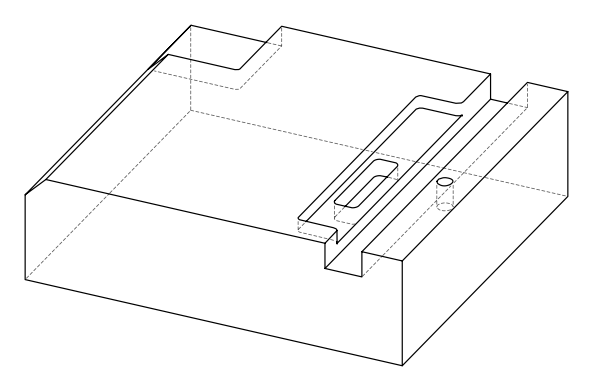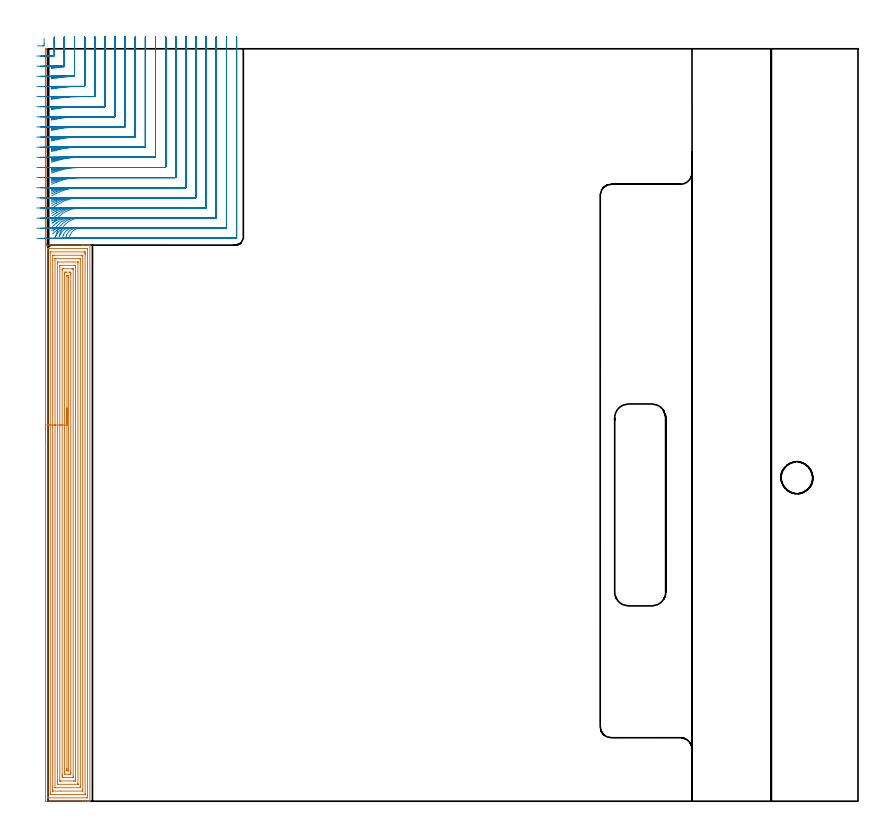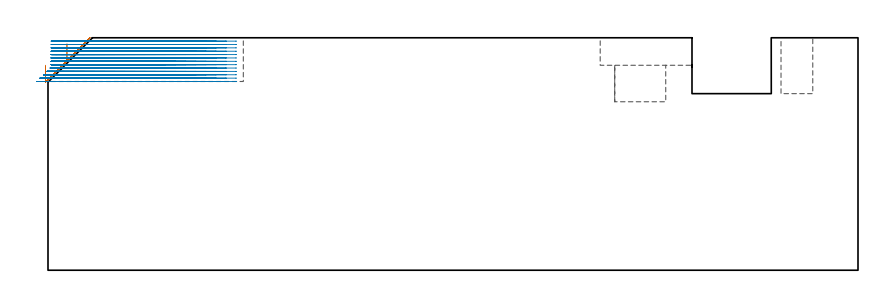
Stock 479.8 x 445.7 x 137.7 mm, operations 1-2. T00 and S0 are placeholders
(PLAN: 6 operations, 5 tool changes, 168.1 min)
(1 AREA_MILL | FG_CHAMFER_SURFACE | UGT0205_001 | 27.57 min | 137723 mm3)
(2 MILL_CORNER_NOTCH_RECTANGULAR | CORNER_NOTCH_RECTANGULAR | NXT0201_009 | Follow Part, ap 2, ae 75% | 66.46 min | 324618 mm3)
(3 MILL_OPEN_POCKET | POCKET_OPEN | NXT0201_011 | Follow Part, ap 3, ae 75% | 65.44 min | 636038 mm3)
(4 MILL_RECTANGULAR_POCKET | POCKET_RECTANGULAR_STRAIGHT | NXT0201_012 | Follow Part, ap 4, ae 75% | 3.48 min | 76758 mm3)
(5 MILL_RECTANGULAR_SLOT | SLOT_RECTANGULAR | UGT0201_009 | Follow Part, ap 11.25, ae 75% | 4.76 min | 351409 mm3)
(6 MILL_BLIND_HOLE_FROM_SOLID_MATERIAL | STEP1POCKET | NXT0201_012 | Spiral | 0.43 min | 4653 mm3)
(TOOL UGT0205_001 | Chamfer Mill 20 x 3 x 45 deg. | D20 FL50 Z2)
(TOOL NXT0201_009 | ENDMILL 8mm [2P460-0800-NA 1630] | D8 FL26 Z6)
(TOOL NXT0201_011 | ENDMILL 12mm [2P460-1200-NA 1630] | D12 FL38 Z6)
(TOOL NXT0201_012 | ENDMILL 16mm [2P460-1600-NA 1630] | D16 FL38 Z6)
(TOOL UGT0201_009 | End Mill 45 mm | D45 FL63 Z6)
(OP 1 AREA_MILL)
G17 G21 G94 G90
T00 M6
G54
G17 G0 G90 X-1.5 Y212.85 S1061 M3
G43 Z147.7 H0
Z121.4
G94 G1 Y212.888 Z120.528 F250.
Y213.002 Z119.664
Y213.191 Z118.812
Y213.453 Z117.98
Y213.787 Z117.174
Y214.19 Z116.4
Y214.658 Z115.664
Y215.19 Z114.972
Y215.779 Z114.329
Y216.422 Z113.74
Y217.114 Z113.208
Y217.85 Z112.74
Y218.624 Z112.337
Y219.43 Z112.003
Y220.262 Z111.741
Y221.113 Z111.552
Y221.978 Z111.438
Y222.85 Z111.4
Y445.247
X-1.498 Y445.517 Z111.402
X-1.495 Y445.65 Z111.404
X-1.492 Y445.697 Z111.406
X-1.186 Y445.694 Z111.706
X-1.103 Y445.69 Z111.789
X-1.1 Y445.517 Z111.8
Y330.159
X-1.099 Y330.094 Z111.794
Y329.998 Z111.796
X-1.098 Y329.986
X-1.097 Y329.891 Z111.795
X-1.098 Y329.82 Z111.796
X-1.097 Y329.798
X-1.096 Y329.796
X-1.099 Y329.712 Z111.799
X-1.1 Y329.4 Z111.8
X-0.869 Z112.027
X20.01 Z132.906
X20.592 Z133.487
X21.217 Z134.114
X21.487 Z134.384
X23.275 Z136.17
X23.815 Z136.714
X24.42 Z137.319
X24.747 Y329.393 Z137.639
X24.797 Y329.39 Z137.688
X24.8 Y329.265 Z137.7
Y0.183
X24.797 Y0.01 Z137.688
X24.727 Y0.007 Z137.619
X24.283 Y0. Z137.182
X24.009 Z136.908
X23.275 Z136.17
X22.014 Z134.911
X20.592 Z133.488
X-1.134 Z111.764
X-1.492 Y0.01 Z111.406
X-1.499 Y0.366 Z111.4
Y0.38
X-1.5 Y222.85
X-0.086 Z112.814
Y327.14
X-0.084 Y327.25 Z112.816
X-0.082 Y327.324 Z112.818
X-0.079 Y327.378 Z112.821
X-0.066 Y327.39 Z112.834
X0.025 Y327.392 Z112.925
X0.549 Y327.399 Z113.449
X23.275 Z136.175
X23.328 Y327.397 Z136.228
X23.36 Y327.394 Z136.26
X23.373 Y327.391 Z136.273
X23.379 Y327.36 Z136.279
X23.384 Y327.14 Z136.284
X23.385 Y327.029 Z136.285
Y2.419
X23.384 Y2.31 Z136.284
X23.381 Y2.198 Z136.281
X23.373 Y2.01 Z136.273
X23.275 Y2.008 Z136.175
X22.799 Y2.001 Z135.699
X0.025 Z112.925
X-0.035 Y2.002 Z112.865
X-0.071 Y2.006 Z112.829
X-0.076 Y2.008 Z112.824
X-0.079 Y2.026 Z112.821
X-0.082 Y2.088 Z112.818
X-0.085 Y2.309 Z112.815
X-0.086 Y2.419 Z112.814
Y222.85
X1.328 Z114.228
X1.329 Y324.831 Z114.229
X1.331 Y325.241 Z114.231
X1.333 Y325.361 Z114.233
X1.335 Y325.383 Z114.235
X1.389 Y325.39 Z114.289
X1.495 Y325.396 Z114.395
X1.654 Y325.4 Z114.554
X21.487 Y325.399 Z134.387
X21.646 Y325.397 Z134.546
X21.957 Y325.39 Z134.857
X21.964 Y325.241 Z134.864
X21.969 Y324.758 Z134.869
X21.971 Y324.347 Z134.871
Y323.862
Y4.617
X21.97 Y4.208 Z134.87
X21.968 Y4.087 Z134.868
X21.965 Y4.029 Z134.865
X21.957 Y4.01 Z134.857
X21.901 Y4.007 Z134.801
X21.693 Y4.001 Z134.593
X1.606 Y4. Z114.506
X1.467 Y4.002 Z114.367
X1.357 Y4.008 Z114.257
X1.334 Y4.012 Z114.234
X1.332 Y4.019 Z114.232
X1.33 Y4.046 Z114.23
X1.329 Y4.208 Z114.229
X1.328 Y4.692 Z114.228
Y222.85
X2.743 Z115.643
Y323.202
X2.744 Y323.31 Z115.644
X2.747 Y323.363 Z115.647
X2.749 Y323.383 Z115.649
X2.767 Y323.393 Z115.667
X3.602 Y323.4 Z116.502
X3.654 Z116.554
X19.751 Z132.651
X20.54 Y323.39 Z133.44
X20.551 Y323.383 Z133.451
X20.553 Y323.364 Z133.453
X20.555 Y323.313 Z133.455
X20.557 Y323.21 Z133.457
Y323.005
Y6.89
X20.552 Y6.036 Z133.452
X20.551 Y6.013 Z133.451
X20.532 Y6.009 Z133.432
X20.477 Y6.004 Z133.377
X20.366 Y6.001 Z133.266
X7.626 Y6. Z120.526
X2.933 Y6.001 Z115.833
X2.823 Y6.004 Z115.723
X2.768 Y6.009 Z115.668
X2.749 Y6.012 Z115.649
X2.743 Y6.89 Z115.643
Y222.85
X4.157 Z117.057
X4.158 Y321.222 Z117.058
X4.16 Y321.312 Z117.06
X4.164 Y321.371 Z117.064
X4.167 Y321.39 Z117.067
X4.182 Y321.392 Z117.082
X4.496 Y321.397 Z117.396
X4.76 Y321.4 Z117.66
X18.174 Z131.074
X18.804 Y321.399 Z131.704
X19.072 Y321.396 Z131.972
X19.121 Y321.39 Z132.021
X19.136 Y321.376 Z132.036
X19.138 Y321.329 Z132.038
X19.142 Y320.77 Z132.042
X19.143 Y320.431 Z132.043
Y9.234
X19.142 Y8.679 Z132.042
X19.14 Y8.343 Z132.04
X19.136 Y8.01 Z132.036
X18.804 Y8.004 Z131.704
X18.587 Y8.001 Z131.487
X4.496 Y8. Z117.396
X4.279 Y8.002 Z117.179
X4.181 Y8.008 Z117.081
X4.163 Y8.011 Z117.063
X4.16 Y8.02 Z117.06
X4.159 Y8.034 Z117.059
X4.157 Y8.123 Z117.057
Y222.85
X5.571 Z118.471
Y318.8
X5.572 Y318.981 Z118.472
X5.576 Y319.337 Z118.476
X5.578 Y319.379 Z118.478
X5.583 Y319.39 Z118.483
X5.615 Y319.393 Z118.515
X5.726 Y319.398 Z118.626
X5.866 Y319.4 Z118.766
X17.491 Z130.391
X17.67 Y319.397 Z130.57
X17.705 Y319.394 Z130.605
X17.719 Y319.391 Z130.619
X17.722 Y319.381 Z130.622
X17.725 Y319.339 Z130.625
X17.728 Y319.163 Z130.628
Y10.467
X17.726 Y10.111 Z130.626
X17.723 Y10.023 Z130.623
X17.721 Y10.01 Z130.621
X17.695 Y10.007 Z130.595
X17.638 Y10.003 Z130.538
X17.482 Y10. Z130.382
X6.284 Z119.184
X5.856 Y10.002 Z118.756
X5.633 Y10.007 Z118.533
X5.587 Y10.01 Z118.487
X5.578 Y10.09 Z118.478
X5.574 Y10.284 Z118.474
X5.572 Y10.467 Z118.472
X5.571 Y11.181 Z118.471
Y14.488
Y222.85
X6.985 Z119.885
X6.986 Y316.491 Z119.886
X6.99 Y317.193 Z119.89
X6.992 Y317.379 Z119.892
X7.179 Y317.39 Z120.079
X7.867 Y317.399 Z120.767
X15.227 Y317.4 Z128.127
X15.917 Y317.397 Z128.817
X16.121 Y317.39 Z129.021
X16.308 Y317.377 Z129.208
X16.311 Y317.193 Z129.211
X16.313 Y317.001 Z129.213
X16.315 Y316.298 Z129.215
Y316.105
X16.314 Y12.957 Z129.214
X16.312 Y12.256 Z129.212
X16.309 Y12.068 Z129.209
X16.306 Y12.01 Z129.206
X16.249 Y12.007 Z129.149
X16.121 Y12.004 Z129.021
X15.482 Y12. Z128.382
X15.227 Z128.127
X7.434 Z120.334
X7.179 Y12.002 Z120.079
X7.094 Y12.005 Z119.994
X7.026 Y12.01 Z119.926
X6.992 Y12.016 Z119.892
X6.991 Y12.063 Z119.891
X6.987 Y12.256 Z119.887
X6.986 Y12.449 Z119.886
X6.985 Y222.85 Z119.885
X8.4 Z121.3
Y314.51
X8.403 Y315.074 Z121.303
X8.407 Y315.266 Z121.307
X8.417 Y315.39 Z121.317
X8.522 Y315.393 Z121.422
X8.967 Y315.4 Z121.867
X14.333 Z127.233
X14.777 Y315.393 Z127.677
X14.882 Y315.39 Z127.782
X14.893 Y315.326 Z127.793
X14.896 Y315.25 Z127.796
X14.9 Y314.837 Z127.8
Y14.938
X14.897 Y14.374 Z127.797
X14.893 Y14.044 Z127.793
X14.375 Y14.002 Z127.275
X14.333 Y14.001 Z127.233
X13.483 Y14. Z126.383
X9.906 Z122.806
X9.01 Y14.001 Z121.91
X8.967 Y14.003 Z121.867
X8.407 Y14.044 Z121.307
X8.401 Y14.61 Z121.301
X8.4 Y14.938 Z121.3
Y15.506
Y222.85
X9.814 Z122.714
Y311.875
X9.816 Y312.721 Z122.716
X9.817 Y312.766 Z122.717
X9.861 Y313.39 Z122.761
X10.081 Y313.396 Z122.981
X10.756 Y313.399 Z123.656
X10.972 Y313.4 Z123.872
X12.761 Y313.399 Z125.661
X13.438 Y313.39 Z126.338
X13.482 Y312.721 Z126.382
X13.484 Y312.676 Z126.384
X13.486 Y311.827 Z126.386
Y17.573
X13.484 Y16.727 Z126.384
X13.483 Y16.683 Z126.383
X13.438 Y16.01 Z126.338
X13.267 Y16.004 Z126.167
X12.544 Y16.001 Z125.444
X12.377 Y16. Z125.277
X10.587 Y16.001 Z123.487
X9.861 Y16.01 Z122.761
X9.817 Y16.727 Z122.717
X9.816 Y16.773 Z122.716
X9.814 Y17.621 Z122.714
Y222.85
X11.228 Z124.128
Y310.933
X11.229 Y311.354 Z124.129
X11.232 Y311.382 Z124.132
X11.234 Y311.389 Z124.134
X11.242 Y311.393 Z124.142
X11.3 Y311.397 Z124.2
X11.416 Y311.399 Z124.316
X11.65 Y311.4 Z124.55
X11.806 Y311.399 Z124.706
X11.93 Y311.397 Z124.83
X12.013 Y311.394 Z124.913
X12.057 Y311.39 Z124.957
X12.065 Y311.353 Z124.965
X12.069 Y310.933 Z124.969
X12.071 Y310.512 Z124.971
Y18.515
X12.069 Y18.097 Z124.969
X12.065 Y18.035 Z124.965
X12.063 Y18.01 Z124.963
X12.036 Y18.008 Z124.936
X11.908 Y18.004 Z124.808
X11.65 Y18.002 Z124.55
X11.265 Y18.006 Z124.165
X11.235 Y18.013 Z124.135
X11.233 Y18.038 Z124.133
X11.229 Y18.515 Z124.129
X11.228 Y18.937 Z124.128
Y19.41
Y222.85
Y223.722 Z124.166
Y224.586 Z124.28
Y225.438 Z124.469
Y226.27 Z124.731
Y227.076 Z125.065
Y227.85 Z125.468
Y228.586 Z125.936
Y229.278 Z126.467
Y229.921 Z127.057
Y230.51 Z127.7
Y231.041 Z128.392
Y231.51 Z129.128
Y231.913 Z129.902
Y232.247 Z130.708
Y232.509 Z131.54
Y232.698 Z132.391
Y232.812 Z133.256
Y232.85 Z134.128
G0 Z147.7
M5
M2
(OP 2 MILL_CORNER_NOTCH_RECTANGULAR)
G17 G21 G94 G90
T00 M6
G54
G17 G0 G90 X1.928 Y434.044 S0 M3
G43 Z147.7 H1
Z135.708
G94 G1 X4.9 Y434.452 F250.
G2 X9.344 Y434.963 R102. F500.
G3 X9.7 Y435.354 R0.4
G1 Y449.7
Y452.7 F250.
G0 Z147.7
X1.932 Y427.958
Z135.708
G1 X4.9 Y428.392
G2 X15.321 Y429.338 R96. F500.
G3 X15.7 Y429.731 R0.4
G1 Y449.7
Y452.7 F250.
G0 Z147.7
X1.936 Y421.861
Z135.708
G1 X4.9 Y422.324
G2 X18.776 Y423.4 R90. F500.
G1 X21.306
G3 X21.7 Y423.794 R0.4
G1 Y449.7
Y452.7 F250.
G0 Z147.7
X1.941 Y415.75
Z135.708
G1 X4.9 Y416.246
G2 X18.776 Y417.4 R84. F500.
G1 X27.306
G3 X27.7 Y417.794 R0.4
G1 Y449.7
Y452.7 F250.
G0 Z147.7
X1.948 Y409.622
Z135.708
G1 X4.9 Y410.156
G2 X18.776 Y411.4 R78. F500.
G1 X33.306
G3 X33.7 Y411.794 R0.4
G1 Y449.7
Y452.7 F250.
G0 Z147.7
X1.956 Y403.472
Z135.708
G1 X4.9 Y404.05
G2 X18.776 Y405.4 R72. F500.
G1 X39.305
G3 X39.7 Y405.795 R0.4
G1 Y449.7
Y452.7 F250.
G0 Z147.7
X1.967 Y397.294
Z135.708
G1 X4.9 Y397.925
G2 X18.776 Y399.4 R66. F500.
G1 X45.305
G3 X45.7 Y399.795 R0.4
G1 Y449.7
Y452.7 F250.
G0 Z147.7
X1.981 Y391.079
Z135.708
G1 X4.9 Y391.773
G2 X18.776 Y393.4 R60. F500.
G1 X51.305
G3 X51.7 Y393.795 R0.4
G1 Y449.7
Y452.7 F250.
G0 Z147.7
X2.001 Y384.816
Z135.708
G1 X4.9 Y385.587
G2 X18.776 Y387.4 R54. F500.
G1 X57.305
G3 X57.7 Y387.795 R0.4
G1 Y449.7
Y452.7 F250.
G0 Z147.7
X2.028 Y378.483
Z135.708
G1 X4.9 Y379.35
G2 X18.776 Y381.4 R48. F500.
G1 X63.305
G3 X63.7 Y381.795 R0.4
G1 Y449.7
Y452.7 F250.
G0 Z147.7
X2.068 Y372.05
Z135.708
G1 X4.9 Y373.041
G2 X18.776 Y375.4 R42. F500.
G1 X69.304
G3 X69.7 Y375.796 R0.4
G1 Y449.7
Y452.7 F250.
G0 Z147.7
X2.132 Y365.462
Z135.708
G1 X4.9 Y366.618
G2 X18.776 Y369.4 R36. F500.
G1 X75.304
G3 X75.7 Y369.796 R0.4
G1 Y449.7
Y452.7 F250.
G0 Z147.7
X2.24 Y358.61
Z135.708
G1 X4.9 Y359.998
G2 X18.776 Y363.4 R30. F500.
G1 X81.304
G3 X81.7 Y363.796 R0.4
G1 Y449.7
Y452.7 F250.
G0 Z147.7
X2.452 Y351.247
Z135.708
G1 X4.9 Y352.982
G2 X18.776 Y357.4 R24. F500.
G1 X87.304
G3 X87.7 Y357.796 R0.4
G1 Y449.7
Y452.7 F250.
G0 Z147.7
X2.989 Y342.552
Z135.708
G1 X4.9 Y344.865
G2 X18.776 Y351.4 R18. F500.
G1 X93.304
G3 X93.7 Y351.796 R0.4
G1 Y449.7
Y452.7 F250.
G0 Z147.7
X6.724 Y334.395
Z135.708
G1 X7.032 Y335.863
G2 X18.776 Y345.4 R12. F500.
G1 X99.303
G3 X99.7 Y345.796 R0.4
G1 Y449.7
Y452.7 F250.
G0 Z147.7
X12.62 Y333.986
Z135.708
G1 X13.12 Y335.4
G2 X18.776 Y339.4 R6. F500.
G1 X105.303
G3 X105.7 Y339.797 R0.4
G1 Y449.7
Y452.7 F250.
G0 Z147.7
X15.776 Y333.4
Z135.708
G1 X18.776
X111.303 F500.
G3 X111.7 Y333.797 R0.4
G1 Y449.7
Y452.7 F250.
G0 Z147.7
X1.92 Y434.356
Z133.715
G1 X4.9 Y434.705
G2 X9.336 Y435.128 R102. F500.
G3 X9.7 Y435.519 R0.4
G1 Y449.7
Y452.7 F250.
G0 Z147.7
X1.923 Y428.29
Z133.715
G1 X4.9 Y428.661
G2 X15.313 Y429.389 R96. F500.
G3 X15.7 Y429.782 R0.4
G1 Y449.7
Y452.7 F250.
G0 Z147.7
X1.926 Y422.216
Z133.715
G1 X4.9 Y422.612
G2 X16.785 Y423.4 R90. F500.
G1 X21.306
G3 X21.7 Y423.794 R0.4
G1 Y449.7
Y452.7 F250.
G0 Z147.7
X1.93 Y416.131
Z133.715
G1 X4.9 Y416.555
G2 X16.785 Y417.4 R84. F500.
G1 X27.306
G3 X27.7 Y417.794 R0.4
G1 Y449.7
Y452.7 F250.
G0 Z147.7
X1.935 Y410.032
Z133.715
G1 X4.9 Y410.489
G2 X16.785 Y411.4 R78. F500.
G1 X33.306
G3 X33.7 Y411.794 R0.4
G1 Y449.7
Y452.7 F250.
G0 Z147.7
X1.941 Y403.917
Z133.715
G1 X4.9 Y404.412
G2 X16.785 Y405.4 R72. F500.
G1 X39.305
G3 X39.7 Y405.795 R0.4
G1 Y449.7
Y452.7 F250.
G0 Z147.7
X1.949 Y397.781
Z133.715
G1 X4.9 Y398.321
G2 X16.785 Y399.4 R66. F500.
G1 X45.305
G3 X45.7 Y399.795 R0.4
G1 Y449.7
Y452.7 F250.
G0 Z147.7
X1.959 Y391.617
Z133.715
G1 X4.9 Y392.211
G2 X16.785 Y393.4 R60. F500.
G1 X51.305
G3 X51.7 Y393.795 R0.4
G1 Y449.7
Y452.7 F250.
G0 Z147.7
X1.974 Y385.416
Z133.715
G1 X4.9 Y386.076
G2 X16.785 Y387.4 R54. F500.
G1 X57.305
G3 X57.7 Y387.795 R0.4
G1 Y449.7
Y452.7 F250.
G0 Z147.7
X1.993 Y379.163
Z133.715
G1 X4.9 Y379.905
G2 X16.785 Y381.4 R48. F500.
G1 X63.305
G3 X63.7 Y381.795 R0.4
G1 Y449.7
Y452.7 F250.
G0 Z147.7
X2.023 Y372.834
Z133.715
G1 X4.9 Y373.683
G2 X16.785 Y375.4 R42. F500.
G1 X69.304
G3 X69.7 Y375.796 R0.4
G1 Y449.7
Y452.7 F250.
G0 Z147.7
X2.068 Y366.391
Z133.715
G1 X4.9 Y367.382
G2 X16.785 Y369.4 R36. F500.
G1 X75.304
G3 X75.7 Y369.796 R0.4
G1 Y449.7
Y452.7 F250.
G0 Z147.7
X2.145 Y359.757
Z133.715
G1 X4.9 Y360.945
G2 X16.785 Y363.4 R30. F500.
G1 X81.304
G3 X81.7 Y363.796 R0.4
G1 Y449.7
Y452.7 F250.
G0 Z147.7
X2.294 Y352.765
Z133.715
G1 X4.9 Y354.251
G2 X16.785 Y357.4 R24. F500.
G1 X87.304
G3 X87.7 Y357.796 R0.4
G1 Y449.7
Y452.7 F250.
G0 Z147.7
X2.647 Y344.938
Z133.715
G1 X4.9 Y346.919
G2 X16.785 Y351.4 R18. F500.
G1 X93.304
G3 X93.7 Y351.796 R0.4
G1 Y449.7
Y452.7 F250.
G0 Z147.7
X4.467 Y334.531
Z133.715
G1 X5.458 Y337.362
G2 X16.785 Y345.4 R12. F500.
G1 X99.303
G3 X99.7 Y345.796 R0.4
G1 Y449.7
Y452.7 F250.
G0 Z147.7
X10.628 Y333.986
Z133.715
G1 X11.128 Y335.4
G2 X16.785 Y339.4 R6. F500.
G1 X105.303
G3 X105.7 Y339.797 R0.4
G1 Y449.7
Y452.7 F250.
G0 Z147.7
X13.785 Y333.4
Z133.715
G1 X16.785
X111.303 F500.
G3 X111.7 Y333.797 R0.4
G1 Y449.7
Y452.7 F250.
G0 Z147.7
X1.914 Y434.628
Z131.723
G1 X4.9 Y434.919
G2 X9.328 Y435.253 R102. F500.
G3 X9.7 Y435.646 R0.4
G1 Y449.7
Y452.7 F250.
G0 Z147.7
X1.916 Y428.58
Z131.723
G1 X4.9 Y428.889
G2 X14.793 Y429.4 R96. F500.
G1 X15.306
G3 X15.7 Y429.794 R0.4
G1 Y449.7
Y452.7 F250.
G0 Z147.7
X1.918 Y422.525
Z131.723
G1 X4.9 Y422.855
G2 X14.793 Y423.4 R90. F500.
G1 X21.306
G3 X21.7 Y423.794 R0.4
G1 Y449.7
Y452.7 F250.
G0 Z147.7
X1.921 Y416.462
Z131.723
G1 X4.9 Y416.815
G2 X14.793 Y417.4 R84. F500.
G1 X27.306
G3 X27.7 Y417.794 R0.4
G1 Y449.7
Y452.7 F250.
G0 Z147.7
X1.924 Y410.39
Z131.723
G1 X4.9 Y410.77
G2 X14.793 Y411.4 R78. F500.
G1 X33.306
G3 X33.7 Y411.794 R0.4
G1 Y449.7
Y452.7 F250.
G0 Z147.7
X1.928 Y404.305
Z131.723
G1 X4.9 Y404.717
G2 X14.793 Y405.4 R72. F500.
G1 X39.305
G3 X39.7 Y405.795 R0.4
G1 Y449.7
Y452.7 F250.
G0 Z147.7
X1.934 Y398.205
Z131.723
G1 X4.9 Y398.654
G2 X14.793 Y399.4 R66. F500.
G1 X45.305
G3 X45.7 Y399.795 R0.4
G1 Y449.7
Y452.7 F250.
G0 Z147.7
X1.941 Y392.084
Z131.723
G1 X4.9 Y392.579
G2 X14.793 Y393.4 R60. F500.
G1 X51.305
G3 X51.7 Y393.795 R0.4
G1 Y449.7
Y452.7 F250.
G0 Z147.7
X1.951 Y385.936
Z131.723
G1 X4.9 Y386.486
G2 X14.793 Y387.4 R54. F500.
G1 X57.305
G3 X57.7 Y387.795 R0.4
G1 Y449.7
Y452.7 F250.
G0 Z147.7
X1.964 Y379.751
Z131.723
G1 X4.9 Y380.369
G2 X14.793 Y381.4 R48. F500.
G1 X63.305
G3 X63.7 Y381.795 R0.4
G1 Y449.7
Y452.7 F250.
G0 Z147.7
X1.984 Y373.512
Z131.723
G1 X4.9 Y374.218
G2 X14.793 Y375.4 R42. F500.
G1 X69.304
G3 X69.7 Y375.796 R0.4
G1 Y449.7
Y452.7 F250.
G0 Z147.7
X2.016 Y367.19
Z131.723
G1 X4.9 Y368.014
G2 X14.793 Y369.4 R36. F500.
G1 X75.304
G3 X75.7 Y369.796 R0.4
G1 Y449.7
Y452.7 F250.
G0 Z147.7
X2.068 Y360.733
Z131.723
G1 X4.9 Y361.722
G2 X14.793 Y363.4 R30. F500.
G1 X81.304
G3 X81.7 Y363.796 R0.4
G1 Y449.7
Y452.7 F250.
G0 Z147.7
X2.167 Y354.03
Z131.723
G1 X4.9 Y355.266
G2 X14.793 Y357.4 R24. F500.
G1 X87.304
G3 X87.7 Y357.796 R0.4
G1 Y449.7
Y452.7 F250.
G0 Z147.7
X2.394 Y346.789
Z131.723
G1 X4.9 Y348.438
G2 X14.793 Y351.4 R18. F500.
G1 X93.304
G3 X93.7 Y351.796 R0.4
G1 Y449.7
Y452.7 F250.
G0 Z147.7
X3.202 Y337.718
Z131.723
G1 X4.9 Y340.192
G2 X14.793 Y345.4 R12. F500.
G1 X99.303
G3 X99.7 Y345.797 R0.4
G1 Y449.7
Y452.7 F250.
G0 Z147.7
X8.636 Y333.986
Z131.723
G1 X9.136 Y335.4
G2 X14.793 Y339.4 R6. F500.
G1 X105.303
G3 X105.7 Y339.797 R0.4
G1 Y449.7
Y452.7 F250.
G0 Z147.7
X11.793 Y333.4
Z131.723
G1 X14.793
X111.303 F500.
G3 X111.7 Y333.797 R0.4
G1 Y449.7
Y452.7 F250.
G0 Z147.7
X1.909 Y434.861
Z129.731
G1 X4.9 Y435.094
G2 X9.32 Y435.341 R102. F500.
G3 X9.7 Y435.733 R0.4
G1 Y449.7
Y452.7 F250.
G0 Z147.7
X1.91 Y428.827
Z129.731
G1 X4.9 Y429.074
G2 X12.801 Y429.4 R96. F500.
G1 X15.306
G3 X15.7 Y429.794 R0.4
G1 Y449.7
Y452.7 F250.
G0 Z147.7
X1.912 Y422.789
Z129.731
G1 X4.9 Y423.052
G2 X12.801 Y423.4 R90. F500.
G1 X21.306
G3 X21.7 Y423.794 R0.4
G1 Y449.7
Y452.7 F250.
G0 Z147.7
X1.913 Y416.745
Z129.731
G1 X4.9 Y417.028
G2 X12.801 Y417.4 R84. F500.
G1 X27.306
G3 X27.7 Y417.794 R0.4
G1 Y449.7
Y452.7 F250.
G0 Z147.7
X1.915 Y410.695
Z129.731
G1 X4.9 Y410.999
G2 X12.801 Y411.4 R78. F500.
G1 X33.306
G3 X33.7 Y411.794 R0.4
G1 Y449.7
Y452.7 F250.
G0 Z147.7
X1.918 Y404.636
Z129.731
G1 X4.9 Y404.965
G2 X12.801 Y405.4 R72. F500.
G1 X39.305
G3 X39.7 Y405.795 R0.4
G1 Y449.7
Y452.7 F250.
G0 Z147.7
X1.922 Y398.566
Z129.731
G1 X4.9 Y398.925
G2 X12.801 Y399.4 R66. F500.
G1 X45.305
G3 X45.7 Y399.795 R0.4
G1 Y449.7
Y452.7 F250.
G0 Z147.7
X1.926 Y392.482
Z129.731
G1 X4.9 Y392.877
G2 X12.801 Y393.4 R60. F500.
G1 X51.305
G3 X51.7 Y393.795 R0.4
G1 Y449.7
Y452.7 F250.
G0 Z147.7
X1.932 Y386.38
Z129.731
G1 X4.9 Y386.819
G2 X12.801 Y387.4 R54. F500.
G1 X57.305
G3 X57.7 Y387.795 R0.4
G1 Y449.7
Y452.7 F250.
G0 Z147.7
X1.941 Y380.251
Z129.731
G1 X4.9 Y380.745
G2 X12.801 Y381.4 R48. F500.
G1 X63.305
G3 X63.7 Y381.795 R0.4
G1 Y449.7
Y452.7 F250.
G0 Z147.7
X1.954 Y374.086
Z129.731
G1 X4.9 Y374.65
G2 X12.801 Y375.4 R42. F500.
G1 X69.304
G3 X69.7 Y375.796 R0.4
G1 Y449.7
Y452.7 F250.
G0 Z147.7
X1.973 Y367.864
Z129.731
G1 X4.9 Y368.522
G2 X12.801 Y369.4 R36. F500.
G1 X75.304
G3 X75.7 Y369.796 R0.4
G1 Y449.7
Y452.7 F250.
G0 Z147.7
X2.006 Y361.551
Z129.731
G1 X4.9 Y362.341
G2 X12.801 Y363.4 R30. F500.
G1 X81.304
G3 X81.7 Y363.796 R0.4
G1 Y449.7
Y452.7 F250.
G0 Z147.7
X2.067 Y355.074
Z129.731
G1 X4.9 Y356.062
G2 X12.801 Y357.4 R24. F500.
G1 X87.304
G3 X87.7 Y357.796 R0.4
G1 Y449.7
Y452.7 F250.
G0 Z147.7
X2.204 Y348.256
Z129.731
G1 X4.9 Y349.573
G2 X12.801 Y351.4 R18. F500.
G1 X93.304
G3 X93.7 Y351.796 R0.4
G1 Y449.7
Y452.7 F250.
G0 Z147.7
X2.642 Y340.456
Z129.731
G1 X4.9 Y342.432
G2 X12.801 Y345.4 R12. F500.
G1 X99.303
G3 X99.7 Y345.797 R0.4
G1 Y449.7
Y452.7 F250.
G0 Z147.7
X6.69 Y334.352
Z129.731
G1 X7.274 Y335.734
G2 X12.801 Y339.4 R6. F500.
G1 X105.303
G3 X105.7 Y339.797 R0.4
G1 Y449.7
Y452.7 F250.
G0 Z147.7
X9.801 Y333.4
Z129.731
G1 X12.801
X111.303 F500.
G3 X111.7 Y333.797 R0.4
G1 Y449.7
Y452.7 F250.
G0 Z147.7
X1.905 Y435.055
Z127.738
G1 X4.9 Y435.228
G2 X9.313 Y435.389 R102. F500.
G3 X9.7 Y435.782 R0.4
G1 Y449.7
Y452.7 F250.
G0 Z147.7
X1.906 Y429.033
Z127.738
G1 X4.9 Y429.218
G2 X10.813 Y429.4 R96. F500.
G1 X15.306
G3 X15.7 Y429.794 R0.4
G1 Y449.7
Y452.7 F250.
G0 Z147.7
X1.906 Y423.008
Z127.738
G1 X4.9 Y423.206
G2 X10.813 Y423.4 R90. F500.
G1 X21.306
G3 X21.7 Y423.794 R0.4
G1 Y449.7
Y452.7 F250.
G0 Z147.7
X1.907 Y416.98
Z127.738
G1 X4.9 Y417.192
G2 X10.813 Y417.4 R84. F500.
G1 X27.306
G3 X27.7 Y417.794 R0.4
G1 Y449.7
Y452.7 F250.
G0 Z147.7
X1.909 Y410.948
Z127.738
G1 X4.9 Y411.176
G2 X10.813 Y411.4 R78. F500.
G1 X33.306
G3 X33.7 Y411.794 R0.4
G1 Y449.7
Y452.7 F250.
G0 Z147.7
X1.91 Y404.91
Z127.738
G1 X4.9 Y405.157
G2 X10.813 Y405.4 R72. F500.
G1 X39.305
G3 X39.7 Y405.795 R0.4
G1 Y449.7
Y452.7 F250.
G0 Z147.7
X1.912 Y398.866
Z127.738
G1 X4.9 Y399.135
G2 X10.813 Y399.4 R66. F500.
G1 X45.305
G3 X45.7 Y399.795 R0.4
G1 Y449.7
Y452.7 F250.
G0 Z147.7
X1.915 Y392.812
Z127.738
G1 X4.9 Y393.108
G2 X10.813 Y393.4 R60. F500.
G1 X51.305
G3 X51.7 Y393.795 R0.4
G1 Y449.7
Y452.7 F250.
G0 Z147.7
X1.918 Y386.747
Z127.738
G1 X4.9 Y387.075
G2 X10.813 Y387.4 R54. F500.
G1 X57.305
G3 X57.7 Y387.795 R0.4
G1 Y449.7
Y452.7 F250.
G0 Z147.7
X1.923 Y380.665
Z127.738
G1 X4.9 Y381.034
G2 X10.813 Y381.4 R48. F500.
G1 X63.305
G3 X63.7 Y381.795 R0.4
G1 Y449.7
Y452.7 F250.
G0 Z147.7
X1.93 Y374.559
Z127.738
G1 X4.9 Y374.982
G2 X10.813 Y375.4 R42. F500.
G1 X69.304
G3 X69.7 Y375.796 R0.4
G1 Y449.7
Y452.7 F250.
G0 Z147.7
X1.941 Y368.418
Z127.738
G1 X4.9 Y368.911
G2 X10.813 Y369.4 R36. F500.
G1 X75.304
G3 X75.7 Y369.796 R0.4
G1 Y449.7
Y452.7 F250.
G0 Z147.7
X1.959 Y362.22
Z127.738
G1 X4.9 Y362.812
G2 X10.813 Y363.4 R30. F500.
G1 X81.304
G3 X81.7 Y363.796 R0.4
G1 Y449.7
Y452.7 F250.
G0 Z147.7
X1.992 Y355.921
Z127.738
G1 X4.9 Y356.66
G2 X10.813 Y357.4 R24. F500.
G1 X87.304
G3 X87.7 Y357.796 R0.4
G1 Y449.7
Y452.7 F250.
G0 Z147.7
X2.066 Y349.416
Z127.738
G1 X4.9 Y350.401
G2 X10.813 Y351.4 R18. F500.
G1 X93.304
G3 X93.7 Y351.796 R0.4
G1 Y449.7
Y452.7 F250.
G0 Z147.7
X2.289 Y342.364
Z127.738
G1 X4.9 Y343.842
G2 X10.813 Y345.4 R12. F500.
G1 X99.303
G3 X99.7 Y345.797 R0.4
G1 Y449.7
Y452.7 F250.
G0 Z147.7
X4.139 Y334.074
Z127.738
G1 X5.743 Y336.609
G2 X10.813 Y339.4 R6. F500.
G1 X105.303
G3 X105.7 Y339.797 R0.4
G1 Y449.7
Y452.7 F250.
G0 Z147.7
X7.813 Y333.4
Z127.738
G1 X10.813
X111.303 F500.
G3 X111.7 Y333.797 R0.4
G1 Y449.7
Y452.7 F250.
G0 Z147.7
X1.902 Y435.209
Z125.746
G1 X4.9 Y435.325
G2 X8.818 Y435.4 R102. F500.
G1 X9.307
G3 X9.7 Y435.793 R0.4
G1 Y449.7
Y452.7 F250.
G0 Z147.7
X1.903 Y429.198
Z125.746
G1 X4.9 Y429.32
G2 X8.818 Y429.4 R96. F500.
G1 X15.306
G3 X15.7 Y429.794 R0.4
G1 Y449.7
Y452.7 F250.
G0 Z147.7
X1.903 Y423.184
Z125.746
G1 X4.9 Y423.315
G2 X8.818 Y423.4 R90. F500.
G1 X21.306
G3 X21.7 Y423.794 R0.4
G1 Y449.7
Y452.7 F250.
G0 Z147.7
X1.903 Y417.169
Z125.746
G1 X4.9 Y417.309
G2 X8.818 Y417.4 R84. F500.
G1 X27.306
G3 X27.7 Y417.794 R0.4
G1 Y449.7
Y452.7 F250.
G0 Z147.7
X1.904 Y411.151
Z125.746
G1 X4.9 Y411.302
G2 X8.818 Y411.4 R78. F500.
G1 X33.306
G3 X33.7 Y411.794 R0.4
G1 Y449.7
Y452.7 F250.
G0 Z147.7
X1.904 Y405.13
Z125.746
G1 X4.9 Y405.293
G2 X8.818 Y405.4 R72. F500.
G1 X39.305
G3 X39.7 Y405.795 R0.4
G1 Y449.7
Y452.7 F250.
G0 Z147.7
X1.905 Y399.106
Z125.746
G1 X4.9 Y399.284
G2 X8.818 Y399.4 R66. F500.
G1 X45.305
G3 X45.7 Y399.795 R0.4
G1 Y449.7
Y452.7 F250.
G0 Z147.7
X1.906 Y393.076
Z125.746
G1 X4.9 Y393.272
G2 X8.818 Y393.4 R60. F500.
G1 X51.305
G3 X51.7 Y393.795 R0.4
G1 Y449.7
Y452.7 F250.
G0 Z147.7
X1.908 Y387.04
Z125.746
G1 X4.9 Y387.258
G2 X8.818 Y387.4 R54. F500.
G1 X57.305
G3 X57.7 Y387.795 R0.4
G1 Y449.7
Y452.7 F250.
G0 Z147.7
X1.91 Y380.995
Z125.746
G1 X4.9 Y381.24
G2 X8.818 Y381.4 R48. F500.
G1 X63.305
G3 X63.7 Y381.795 R0.4
G1 Y449.7
Y452.7 F250.
G0 Z147.7
X1.913 Y374.937
Z125.746
G1 X4.9 Y375.217
G2 X8.818 Y375.4 R42. F500.
G1 X69.304
G3 X69.7 Y375.796 R0.4
G1 Y449.7
Y452.7 F250.
G0 Z147.7
X1.918 Y368.86
Z125.746
G1 X4.9 Y369.186
G2 X8.818 Y369.4 R36. F500.
G1 X75.304
G3 X75.7 Y369.796 R0.4
G1 Y449.7
Y452.7 F250.
G0 Z147.7
X1.926 Y362.751
Z125.746
G1 X4.9 Y363.143
G2 X8.818 Y363.4 R30. F500.
G1 X81.304
G3 X81.7 Y363.796 R0.4
G1 Y449.7
Y452.7 F250.
G0 Z147.7
X1.94 Y356.588
Z125.746
G1 X4.9 Y357.078
G2 X8.818 Y357.4 R24. F500.
G1 X87.304
G3 X87.7 Y357.796 R0.4
G1 Y449.7
Y452.7 F250.
G0 Z147.7
X1.972 Y350.315
Z125.746
G1 X4.9 Y350.968
G2 X8.818 Y351.4 R18. F500.
G1 X93.304
G3 X93.7 Y351.796 R0.4
G1 Y449.7
Y452.7 F250.
G0 Z147.7
X2.064 Y343.763
Z125.746
G1 X4.9 Y344.742
G2 X8.818 Y345.4 R12. F500.
G1 X99.303
G3 X99.7 Y345.797 R0.4
G1 Y449.7
Y452.7 F250.
G0 Z147.7
X2.636 Y336.006
Z125.746
G1 X4.915 Y337.957
G2 X8.818 Y339.4 R6. F500.
G1 X105.303
G3 X105.7 Y339.797 R0.4
G1 Y449.7
Y452.7 F250.
G0 Z147.7
X5.818 Y333.4
Z125.746
G1 X8.818
X111.303 F500.
G3 X111.7 Y333.797 R0.4
G1 Y449.7
Y452.7 F250.
G0 Z147.7
X1.901 Y435.326
Z123.754
G1 X4.9 Y435.382
G2 X6.815 Y435.4 R102. F500.
G1 X9.307
G3 X9.7 Y435.793 R0.4
G1 Y449.7
Y452.7 F250.
G0 Z147.7
X1.901 Y429.321
Z123.754
G1 X4.9 Y429.381
G2 X6.815 Y429.4 R96. F500.
G1 X15.306
G3 X15.7 Y429.794 R0.4
G1 Y449.7
Y452.7 F250.
G0 Z147.7
X1.901 Y423.316
Z123.754
G1 X4.9 Y423.38
G2 X6.815 Y423.4 R90. F500.
G1 X21.306
G3 X21.7 Y423.794 R0.4
G1 Y449.7
Y452.7 F250.
G0 Z147.7
X1.901 Y417.31
Z123.754
G1 X4.9 Y417.378
G2 X6.815 Y417.4 R84. F500.
G1 X27.306
G3 X27.7 Y417.794 R0.4
G1 Y449.7
Y452.7 F250.
G0 Z147.7
X1.901 Y411.303
Z123.754
G1 X4.9 Y411.376
G2 X6.815 Y411.4 R78. F500.
G1 X33.306
G3 X33.7 Y411.794 R0.4
G1 Y449.7
Y452.7 F250.
G0 Z147.7
X1.901 Y405.295
Z123.754
G1 X4.9 Y405.375
G2 X6.815 Y405.4 R72. F500.
G1 X39.305
G3 X39.7 Y405.795 R0.4
G1 Y449.7
Y452.7 F250.
G0 Z147.7
X1.901 Y399.285
Z123.754
G1 X4.9 Y399.372
G2 X6.815 Y399.4 R66. F500.
G1 X45.305
G3 X45.7 Y399.795 R0.4
G1 Y449.7
Y452.7 F250.
G0 Z147.7
X1.902 Y393.274
Z123.754
G1 X4.9 Y393.369
G2 X6.815 Y393.4 R60. F500.
G1 X51.305
G3 X51.7 Y393.795 R0.4
G1 Y449.7
Y452.7 F250.
G0 Z147.7
X1.902 Y387.26
Z123.754
G1 X4.9 Y387.366
G2 X6.815 Y387.4 R54. F500.
G1 X57.305
G3 X57.7 Y387.795 R0.4
G1 Y449.7
Y452.7 F250.
G0 Z147.7
X1.902 Y381.242
Z123.754
G1 X4.9 Y381.362
G2 X6.815 Y381.4 R48. F500.
G1 X63.305
G3 X63.7 Y381.795 R0.4
G1 Y449.7
Y452.7 F250.
G0 Z147.7
X1.903 Y375.22
Z123.754
G1 X4.9 Y375.356
G2 X6.815 Y375.4 R42. F500.
G1 X69.304
G3 X69.7 Y375.796 R0.4
G1 Y449.7
Y452.7 F250.
G0 Z147.7
X1.904 Y369.189
Z123.754
G1 X4.9 Y369.349
G2 X6.815 Y369.4 R36. F500.
G1 X75.304
G3 X75.7 Y369.796 R0.4
G1 Y449.7
Y452.7 F250.
G0 Z147.7
X1.906 Y363.147
Z123.754
G1 X4.9 Y363.339
G2 X6.815 Y363.4 R30. F500.
G1 X81.304
G3 X81.7 Y363.796 R0.4
G1 Y449.7
Y452.7 F250.
G0 Z147.7
X1.91 Y357.084
Z123.754
G1 X4.9 Y357.323
G2 X6.815 Y357.4 R24. F500.
G1 X87.304
G3 X87.7 Y357.796 R0.4
G1 Y449.7
Y452.7 F250.
G0 Z147.7
X1.917 Y350.979
Z123.754
G1 X4.9 Y351.298
G2 X6.815 Y351.4 R18. F500.
G1 X93.304
G3 X93.7 Y351.796 R0.4
G1 Y449.7
Y452.7 F250.
G0 Z147.7
X1.938 Y344.767
Z123.754
G1 X4.9 Y345.246
G2 X6.815 Y345.4 R12. F500.
G1 X99.303
G3 X99.7 Y345.797 R0.4
G1 Y449.7
Y452.7 F250.
G0 Z147.7
X2.057 Y338.129
Z123.754
G1 X4.9 Y339.086
G2 X6.815 Y339.4 R6. F500.
G1 X105.303
G3 X105.7 Y339.797 R0.4
G1 Y449.7
Y452.7 F250.
G0 Z147.7
X3.815 Y333.4
Z123.754
G1 X6.815
X111.303 F500.
G3 X111.7 Y333.797 R0.4
G1 Y449.7
Y452.7 F250.
G0 Z147.7
X1.9 Y435.395
Z121.762
G1 X4.9 Y435.4
X5.08 F500.
X9.307
G3 X9.7 Y435.793 R0.4
G1 Y449.7
Y452.7 F250.
G0 Z147.7
X1.9 Y429.394
Z121.762
G1 X4.9 Y429.4
X5.08 F500.
X15.306
G3 X15.7 Y429.794 R0.4
G1 Y449.7
Y452.7 F250.
G0 Z147.7
X1.9 Y423.394
Z121.762
G1 X4.9 Y423.4
X5.08 F500.
X21.306
G3 X21.7 Y423.794 R0.4
G1 Y449.7
Y452.7 F250.
G0 Z147.7
X1.9 Y417.393
Z121.762
G1 X4.9 Y417.4
X5.08 F500.
X27.306
G3 X27.7 Y417.794 R0.4
G1 Y449.7
Y452.7 F250.
G0 Z147.7
X1.9 Y411.393
Z121.762
G1 X4.9 Y411.4
X5.08 F500.
X33.306
G3 X33.7 Y411.794 R0.4
G1 Y449.7
Y452.7 F250.
G0 Z147.7
X1.9 Y405.392
Z121.762
G1 X4.9 Y405.4
X5.08 F500.
X39.305
G3 X39.7 Y405.795 R0.4
G1 Y449.7
Y452.7 F250.
G0 Z147.7
X1.9 Y399.392
Z121.762
G1 X4.9 Y399.4
X5.08 F500.
X45.305
G3 X45.7 Y399.795 R0.4
G1 Y449.7
Y452.7 F250.
G0 Z147.7
X1.9 Y393.391
Z121.762
G1 X4.9 Y393.4
X5.08 F500.
X51.305
G3 X51.7 Y393.795 R0.4
G1 Y449.7
Y452.7 F250.
G0 Z147.7
X1.9 Y387.39
Z121.762
G1 X4.9 Y387.4
X5.08 F500.
X57.305
G3 X57.7 Y387.795 R0.4
G1 Y449.7
Y452.7 F250.
G0 Z147.7
X1.9 Y381.388
Z121.762
G1 X4.9 Y381.4
X5.08 F500.
X63.305
G3 X63.7 Y381.795 R0.4
G1 Y449.7
Y452.7 F250.
G0 Z147.7
X1.9 Y375.387
Z121.762
G1 X4.9 Y375.4
X5.08 F500.
X69.304
G3 X69.7 Y375.796 R0.4
G1 Y449.7
Y452.7 F250.
G0 Z147.7
X1.9 Y369.385
Z121.762
G1 X4.9 Y369.4
X5.08 F500.
X75.304
G3 X75.7 Y369.796 R0.4
G1 Y449.7
Y452.7 F250.
G0 Z147.7
X1.9 Y363.381
Z121.762
G1 X4.9 Y363.399
X5.08 Y363.4 F500.
X81.304
G3 X81.7 Y363.796 R0.4
G1 Y449.7
Y452.7 F250.
G0 Z147.7
X1.9 Y357.377
Z121.762
G1 X4.9 Y357.399
X5.08 Y357.4 F500.
X87.304
G3 X87.7 Y357.796 R0.4
G1 Y449.7
Y452.7 F250.
G0 Z147.7
X1.9 Y351.369
Z121.762
G1 X4.9 Y351.399
X5.08 Y351.4 F500.
X93.304
G3 X93.7 Y351.796 R0.4
G1 Y449.7
Y452.7 F250.
G0 Z147.7
X1.9 Y345.354
Z121.762
G1 X4.9 Y345.399
X5.08 Y345.4 F500.
X99.304
G3 X99.7 Y345.797 R0.4
G1 Y449.7
Y452.7 F250.
G0 Z147.7
X1.901 Y339.307
Z121.762
G1 X4.9 Y339.397
X5.08 Y339.4 F500.
X105.303
G3 X105.7 Y339.797 R0.4
G1 Y449.7
Y452.7 F250.
G0 Z147.7
X2.08 Y333.4
Z121.762
G1 X5.08
X111.303 F500.
G3 X111.7 Y333.797 R0.4
G1 Y449.7
Y452.7 F250.
G0 Z147.7
X1.369 Y435.4
Z119.769
G1 X4.369
X9.307 F500.
G3 X9.7 Y435.793 R0.4
G1 Y449.7
Y452.7 F250.
G0 Z147.7
X1.369 Y429.4
Z119.769
G1 X4.369
X15.306 F500.
G3 X15.7 Y429.794 R0.4
G1 Y449.7
Y452.7 F250.
G0 Z147.7
X1.369 Y423.4
Z119.769
G1 X4.369
X21.306 F500.
G3 X21.7 Y423.794 R0.4
G1 Y449.7
Y452.7 F250.
G0 Z147.7
X1.369 Y417.4
Z119.769
G1 X4.369
X27.306 F500.
G3 X27.7 Y417.794 R0.4
G1 Y449.7
Y452.7 F250.
G0 Z147.7
X1.369 Y411.4
Z119.769
G1 X4.369
X33.306 F500.
G3 X33.7 Y411.794 R0.4
G1 Y449.7
Y452.7 F250.
G0 Z147.7
X1.369 Y405.4
Z119.769
G1 X4.369
X39.305 F500.
G3 X39.7 Y405.795 R0.4
G1 Y449.7
Y452.7 F250.
G0 Z147.7
X1.369 Y399.4
Z119.769
G1 X4.369
X45.305 F500.
G3 X45.7 Y399.795 R0.4
G1 Y449.7
Y452.7 F250.
G0 Z147.7
X1.369 Y393.4
Z119.769
G1 X4.369
X51.305 F500.
G3 X51.7 Y393.795 R0.4
G1 Y449.7
Y452.7 F250.
G0 Z147.7
X1.369 Y387.4
Z119.769
G1 X4.369
X57.305 F500.
G3 X57.7 Y387.795 R0.4
G1 Y449.7
Y452.7 F250.
G0 Z147.7
X1.369 Y381.4
Z119.769
G1 X4.369
X63.305 F500.
G3 X63.7 Y381.795 R0.4
G1 Y449.7
Y452.7 F250.
G0 Z147.7
X1.369 Y375.4
Z119.769
G1 X4.369
X69.304 F500.
G3 X69.7 Y375.796 R0.4
G1 Y449.7
Y452.7 F250.
G0 Z147.7
X1.369 Y369.4
Z119.769
G1 X4.369
X75.304 F500.
G3 X75.7 Y369.796 R0.4
G1 Y449.7
Y452.7 F250.
G0 Z147.7
X1.369 Y363.4
Z119.769
G1 X4.369
X81.304 F500.
G3 X81.7 Y363.796 R0.4
G1 Y449.7
Y452.7 F250.
G0 Z147.7
X1.369 Y357.4
Z119.769
G1 X4.369
X87.304 F500.
G3 X87.7 Y357.796 R0.4
G1 Y449.7
Y452.7 F250.
G0 Z147.7
X1.369 Y351.4
Z119.769
G1 X4.369
X93.304 F500.
G3 X93.7 Y351.796 R0.4
G1 Y449.7
Y452.7 F250.
G0 Z147.7
X1.369 Y345.4
Z119.769
G1 X4.369
X99.303 F500.
G3 X99.7 Y345.797 R0.4
G1 Y449.7
Y452.7 F250.
G0 Z147.7
X1.369 Y339.4
Z119.769
G1 X4.369
X105.303 F500.
G3 X105.7 Y339.797 R0.4
G1 Y449.7
Y452.7 F250.
G0 Z147.7
X1.369 Y333.4
Z119.769
G1 X4.369
X111.303 F500.
G3 X111.7 Y333.797 R0.4
G1 Y449.7
Y452.7 F250.
G0 Z147.7
X-0.623 Y441.4
Z117.777
G1 X2.377
X3.307 F500.
G3 X3.7 Y441.793 R0.4
G1 Y448.672
Y451.672 F250.
G0 Z147.7
X-0.623 Y435.4
Z117.777
G1 X2.377
X9.307 F500.
G3 X9.7 Y435.793 R0.4
G1 Y449.7
Y452.7 F250.
G0 Z147.7
X-0.623 Y429.4
Z117.777
G1 X2.377
X15.306 F500.
G3 X15.7 Y429.794 R0.4
G1 Y449.7
Y452.7 F250.
G0 Z147.7
X-0.623 Y423.4
Z117.777
G1 X2.377
X21.306 F500.
G3 X21.7 Y423.794 R0.4
G1 Y449.7
Y452.7 F250.
G0 Z147.7
X-0.623 Y417.4
Z117.777
G1 X2.377
X27.306 F500.
G3 X27.7 Y417.794 R0.4
G1 Y449.7
Y452.7 F250.
G0 Z147.7
X-0.623 Y411.4
Z117.777
G1 X2.377
X33.306 F500.
G3 X33.7 Y411.794 R0.4
G1 Y449.7
Y452.7 F250.
G0 Z147.7
X-0.623 Y405.4
Z117.777
G1 X2.377
X39.305 F500.
G3 X39.7 Y405.795 R0.4
G1 Y449.7
Y452.7 F250.
G0 Z147.7
X-0.623 Y399.4
Z117.777
G1 X2.377
X45.305 F500.
G3 X45.7 Y399.795 R0.4
G1 Y449.7
Y452.7 F250.
G0 Z147.7
X-0.623 Y393.4
Z117.777
G1 X2.377
X51.305 F500.
G3 X51.7 Y393.795 R0.4
G1 Y449.7
Y452.7 F250.
G0 Z147.7
X-0.623 Y387.4
Z117.777
G1 X2.377
X57.305 F500.
G3 X57.7 Y387.795 R0.4
G1 Y449.7
Y452.7 F250.
G0 Z147.7
X-0.623 Y381.4
Z117.777
G1 X2.377
X63.305 F500.
G3 X63.7 Y381.795 R0.4
G1 Y449.7
Y452.7 F250.
G0 Z147.7
X-0.623 Y375.4
Z117.777
G1 X2.377
X69.304 F500.
G3 X69.7 Y375.796 R0.4
G1 Y449.7
Y452.7 F250.
G0 Z147.7
X-0.623 Y369.4
Z117.777
G1 X2.377
X75.304 F500.
G3 X75.7 Y369.796 R0.4
G1 Y449.7
Y452.7 F250.
G0 Z147.7
X-0.623 Y363.4
Z117.777
G1 X2.377
X81.304 F500.
G3 X81.7 Y363.796 R0.4
G1 Y449.7
Y452.7 F250.
G0 Z147.7
X-0.623 Y357.4
Z117.777
G1 X2.377
X87.304 F500.
G3 X87.7 Y357.796 R0.4
G1 Y449.7
Y452.7 F250.
G0 Z147.7
X-0.623 Y351.4
Z117.777
G1 X2.377
X93.304 F500.
G3 X93.7 Y351.796 R0.4
G1 Y449.7
Y452.7 F250.
G0 Z147.7
X-0.623 Y345.4
Z117.777
G1 X2.377
X99.303 F500.
G3 X99.7 Y345.797 R0.4
G1 Y449.7
Y452.7 F250.
G0 Z147.7
X-0.623 Y339.4
Z117.777
G1 X2.377
X105.303 F500.
G3 X105.7 Y339.797 R0.4
G1 Y449.7
Y452.7 F250.
G0 Z147.7
X-0.623 Y333.4
Z117.777
G1 X2.377
X111.303 F500.
G3 X111.7 Y333.797 R0.4
G1 Y449.7
Y452.7 F250.
G0 Z147.7
X-2.615 Y441.4
Z115.785
G1 X0.385
X3.307 F500.
G3 X3.7 Y441.793 R0.4
G1 Y449.641
Y452.641 F250.
G0 Z147.7
X-2.615 Y435.4
Z115.785
G1 X0.385
X9.307 F500.
G3 X9.7 Y435.793 R0.4
G1 Y449.7
Y452.7 F250.
G0 Z147.7
X-2.615 Y429.4
Z115.785
G1 X0.385
X15.306 F500.
G3 X15.7 Y429.794 R0.4
G1 Y449.7
Y452.7 F250.
G0 Z147.7
X-2.615 Y423.4
Z115.785
G1 X0.385
X21.306 F500.
G3 X21.7 Y423.794 R0.4
G1 Y449.7
Y452.7 F250.
G0 Z147.7
X-2.615 Y417.4
Z115.785
G1 X0.385
X27.306 F500.
G3 X27.7 Y417.794 R0.4
G1 Y449.7
Y452.7 F250.
G0 Z147.7
X-2.615 Y411.4
Z115.785
G1 X0.385
X33.306 F500.
G3 X33.7 Y411.794 R0.4
G1 Y449.7
Y452.7 F250.
G0 Z147.7
X-2.615 Y405.4
Z115.785
G1 X0.385
X39.305 F500.
G3 X39.7 Y405.795 R0.4
G1 Y449.7
Y452.7 F250.
G0 Z147.7
X-2.615 Y399.4
Z115.785
G1 X0.385
X45.305 F500.
G3 X45.7 Y399.795 R0.4
G1 Y449.7
Y452.7 F250.
G0 Z147.7
X-2.615 Y393.4
Z115.785
G1 X0.385
X51.305 F500.
G3 X51.7 Y393.795 R0.4
G1 Y449.7
Y452.7 F250.
G0 Z147.7
X-2.615 Y387.4
Z115.785
G1 X0.385
X57.305 F500.
G3 X57.7 Y387.795 R0.4
G1 Y449.7
Y452.7 F250.
G0 Z147.7
X-2.615 Y381.4
Z115.785
G1 X0.385
X63.305 F500.
G3 X63.7 Y381.795 R0.4
G1 Y449.7
Y452.7 F250.
G0 Z147.7
X-2.615 Y375.4
Z115.785
G1 X0.385
X69.304 F500.
G3 X69.7 Y375.796 R0.4
G1 Y449.7
Y452.7 F250.
G0 Z147.7
X-2.615 Y369.4
Z115.785
G1 X0.385
X75.304 F500.
G3 X75.7 Y369.796 R0.4
G1 Y449.7
Y452.7 F250.
G0 Z147.7
X-2.615 Y363.4
Z115.785
G1 X0.385
X81.304 F500.
G3 X81.7 Y363.796 R0.4
G1 Y449.7
Y452.7 F250.
G0 Z147.7
X-2.615 Y357.4
Z115.785
G1 X0.385
X87.304 F500.
G3 X87.7 Y357.796 R0.4
G1 Y449.7
Y452.7 F250.
G0 Z147.7
X-2.615 Y351.4
Z115.785
G1 X0.385
X93.304 F500.
G3 X93.7 Y351.796 R0.4
G1 Y449.7
Y452.7 F250.
G0 Z147.7
X-2.615 Y345.4
Z115.785
G1 X0.385
X99.303 F500.
G3 X99.7 Y345.797 R0.4
G1 Y449.7
Y452.7 F250.
G0 Z147.7
X-2.615 Y339.4
Z115.785
G1 X0.385
X105.303 F500.
G3 X105.7 Y339.797 R0.4
G1 Y449.7
Y452.7 F250.
G0 Z147.7
X-2.615 Y333.4
Z115.785
G1 X0.385
X111.303 F500.
G3 X111.7 Y333.797 R0.4
G1 Y449.7
Y452.7 F250.
G0 Z147.7
X-4.608 Y441.4
Z113.792
G1 X-1.608
X3.307 F500.
G3 X3.7 Y441.793 R0.4
G1 Y449.7
Y452.7 F250.
G0 Z147.7
X-4.608 Y435.4
Z113.792
G1 X-1.608
X9.307 F500.
G3 X9.7 Y435.793 R0.4
G1 Y449.7
Y452.7 F250.
G0 Z147.7
X-4.608 Y429.4
Z113.792
G1 X-1.608
X15.306 F500.
G3 X15.7 Y429.794 R0.4
G1 Y449.7
Y452.7 F250.
G0 Z147.7
X-4.608 Y423.4
Z113.792
G1 X-1.608
X21.306 F500.
G3 X21.7 Y423.794 R0.4
G1 Y449.7
Y452.7 F250.
G0 Z147.7
X-4.608 Y417.4
Z113.792
G1 X-1.608
X27.306 F500.
G3 X27.7 Y417.794 R0.4
G1 Y449.7
Y452.7 F250.
G0 Z147.7
X-4.608 Y411.4
Z113.792
G1 X-1.608
X33.306 F500.
G3 X33.7 Y411.794 R0.4
G1 Y449.7
Y452.7 F250.
G0 Z147.7
X-4.608 Y405.4
Z113.792
G1 X-1.608
X39.305 F500.
G3 X39.7 Y405.795 R0.4
G1 Y449.7
Y452.7 F250.
G0 Z147.7
X-4.608 Y399.4
Z113.792
G1 X-1.608
X45.305 F500.
G3 X45.7 Y399.795 R0.4
G1 Y449.7
Y452.7 F250.
G0 Z147.7
X-4.608 Y393.4
Z113.792
G1 X-1.608
X51.305 F500.
G3 X51.7 Y393.795 R0.4
G1 Y449.7
Y452.7 F250.
G0 Z147.7
X-4.608 Y387.4
Z113.792
G1 X-1.608
X57.305 F500.
G3 X57.7 Y387.795 R0.4
G1 Y449.7
Y452.7 F250.
G0 Z147.7
X-4.608 Y381.4
Z113.792
G1 X-1.608
X63.305 F500.
G3 X63.7 Y381.795 R0.4
G1 Y449.7
Y452.7 F250.
G0 Z147.7
X-4.608 Y375.4
Z113.792
G1 X-1.608
X69.304 F500.
G3 X69.7 Y375.796 R0.4
G1 Y449.7
Y452.7 F250.
G0 Z147.7
X-4.608 Y369.4
Z113.792
G1 X-1.608
X75.304 F500.
G3 X75.7 Y369.796 R0.4
G1 Y449.7
Y452.7 F250.
G0 Z147.7
X-4.608 Y363.4
Z113.792
G1 X-1.608
X81.304 F500.
G3 X81.7 Y363.796 R0.4
G1 Y449.7
Y452.7 F250.
G0 Z147.7
X-4.608 Y357.4
Z113.792
G1 X-1.608
X87.304 F500.
G3 X87.7 Y357.796 R0.4
G1 Y449.7
Y452.7 F250.
G0 Z147.7
X-4.607 Y351.4
Z113.792
G1 X-1.607
X93.304 F500.
G3 X93.7 Y351.796 R0.4
G1 Y449.7
Y452.7 F250.
G0 Z147.7
X-4.607 Y345.4
Z113.792
G1 X-1.607
X99.303 F500.
G3 X99.7 Y345.797 R0.4
G1 Y449.7
Y452.7 F250.
G0 Z147.7
X-4.607 Y339.4
Z113.792
G1 X-1.607
X105.303 F500.
G3 X105.7 Y339.797 R0.4
G1 Y449.7
Y452.7 F250.
G0 Z147.7
X-4.607 Y333.4
Z113.792
G1 X-1.607
X111.303 F500.
G3 X111.7 Y333.797 R0.4
G1 Y449.7
Y452.7 F250.
G0 Z147.7
X-6.22 Y447.4
Z111.8
G1 X-3.22
X-2.693
G3 X-2.3 Y447.793 R0.4
G1 Y448.65
Y451.65
G0 Z147.7
X-6.599 Y441.4
Z111.8
G1 X-3.599
X3.307 F500.
G3 X3.7 Y441.793 R0.4
G1 Y449.7
Y452.7 F250.
G0 Z147.7
X-6.599 Y435.4
Z111.8
G1 X-3.599
X9.307 F500.
G3 X9.7 Y435.793 R0.4
G1 Y449.7
Y452.7 F250.
G0 Z147.7
X-6.599 Y429.4
Z111.8
G1 X-3.599
X15.306 F500.
G3 X15.7 Y429.794 R0.4
G1 Y449.7
Y452.7 F250.
G0 Z147.7
X-6.599 Y423.4
Z111.8
G1 X-3.599
X21.306 F500.
G3 X21.7 Y423.794 R0.4
G1 Y449.7
Y452.7 F250.
G0 Z147.7
X-6.599 Y417.4
Z111.8
G1 X-3.599
X27.306 F500.
G3 X27.7 Y417.794 R0.4
G1 Y449.7
Y452.7 F250.
G0 Z147.7
X-6.599 Y411.4
Z111.8
G1 X-3.599
X33.306 F500.
G3 X33.7 Y411.794 R0.4
G1 Y449.7
Y452.7 F250.
G0 Z147.7
X-6.599 Y405.4
Z111.8
G1 X-3.599
X39.305 F500.
G3 X39.7 Y405.795 R0.4
G1 Y449.7
Y452.7 F250.
G0 Z147.7
X-6.599 Y399.4
Z111.8
G1 X-3.599
X45.305 F500.
G3 X45.7 Y399.795 R0.4
G1 Y449.7
Y452.7 F250.
G0 Z147.7
X-6.599 Y393.4
Z111.8
G1 X-3.599
X51.305 F500.
G3 X51.7 Y393.795 R0.4
G1 Y449.7
Y452.7 F250.
G0 Z147.7
X-6.599 Y387.4
Z111.8
G1 X-3.599
X57.305 F500.
G3 X57.7 Y387.795 R0.4
G1 Y449.7
Y452.7 F250.
G0 Z147.7
X-6.599 Y381.4
Z111.8
G1 X-3.599
X63.305 F500.
G3 X63.7 Y381.795 R0.4
G1 Y449.7
Y452.7 F250.
G0 Z147.7
X-6.599 Y375.4
Z111.8
G1 X-3.599
X69.304 F500.
G3 X69.7 Y375.796 R0.4
G1 Y449.7
Y452.7 F250.
G0 Z147.7
X-6.599 Y369.4
Z111.8
G1 X-3.599
X75.304 F500.
G3 X75.7 Y369.796 R0.4
G1 Y449.7
Y452.7 F250.
G0 Z147.7
X-6.599 Y363.4
Z111.8
G1 X-3.599
X81.304 F500.
G3 X81.7 Y363.796 R0.4
G1 Y449.7
Y452.7 F250.
G0 Z147.7
X-6.599 Y357.4
Z111.8
G1 X-3.599
X87.304 F500.
G3 X87.7 Y357.796 R0.4
G1 Y449.7
Y452.7 F250.
G0 Z147.7
X-6.599 Y351.4
Z111.8
G1 X-3.599
X93.304 F500.
G3 X93.7 Y351.796 R0.4
G1 Y449.7
Y452.7 F250.
G0 Z147.7
X-6.599 Y345.4
Z111.8
G1 X-3.599
X99.303 F500.
G3 X99.7 Y345.797 R0.4
G1 Y449.7
Y452.7 F250.
G0 Z147.7
X-6.599 Y339.4
Z111.8
G1 X-3.599
X105.303 F500.
G3 X105.7 Y339.797 R0.4
G1 Y449.7
Y452.7 F250.
G0 Z147.7
X-6.599 Y333.4
Z111.8
G1 X-3.599
X111.303 F500.
G3 X111.7 Y333.797 R0.4
G1 Y449.7
Y452.7 F250.
G0 Z147.7
M5
M2
